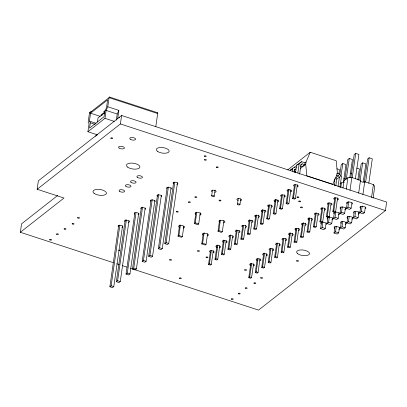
<?xml version="1.0" encoding="UTF-8"?>
<svg xmlns="http://www.w3.org/2000/svg" width="407" height="407" viewBox="0 0 407 407"><rect width="100%" height="100%" fill="white"/><g stroke="black" fill="none" stroke-linecap="round" stroke-linejoin="round"><path stroke-width="0.61" d="M113.217 262.627L20.35 232.285L21.571 223.819L57.774 195.411M20.35 232.285L63.991 198.041L37.154 189.27L38.37 180.805L121.612 115.486L386.65 202.076L385.429 210.541L258.547 310.109L130.703 268.34M91.305 111.554L90.059 112.123L89.474 113.039L88.161 122.141L89.057 123.789L87.912 131.726L97.253 134.778M89.433 121.144L90.578 113.207L107.636 99.822L106.492 107.763L104.838 111.406L104.075 116.697L89.565 128.083L90.329 122.792L89.433 121.144L96.016 123.296M97.436 122.044L98.026 117.928L104.843 112.576M103.464 113.904L103.617 112.846M87.912 131.726L104.965 118.345L106.11 110.409L107.763 106.761L109.107 97.477L109.447 96.917L109.951 97.1M116.326 120.136L117.206 114.031L118.859 110.389L107.763 106.761M117.638 118.854L118.859 110.389M37.154 189.27L120.391 123.952L121.612 115.486M122.543 225.88L113.782 286.65L112.51 287.647L109.87 286.782L118.737 225.254M109.87 286.782L111.142 285.785L119.897 225.015M129.024 220.67L120.248 281.573L118.976 282.575L116.336 281.71L125.275 219.688M116.336 281.71L117.608 280.713L126.384 219.811M138.706 213.197L129.945 273.967L128.673 274.964L126.033 274.099L134.9 212.571M126.033 274.099L127.305 273.102L135.974 212.963M145.187 207.987L136.411 268.89L135.139 269.892L132.499 269.027L141.346 207.631M132.499 269.027L133.771 268.03L142.547 207.127M155.779 126.719L157.682 113.543A1.653 0.565 -71.9 0 0 157.275 112.561M154.869 200.514L146.113 261.284L144.836 262.281L142.196 261.416L151.063 199.888M142.196 261.416L143.468 260.419L152.228 199.649M161.35 195.304L152.574 256.207L151.302 257.209L148.662 256.344L157.509 194.948M148.662 256.344L149.934 255.347L158.71 194.444M171.032 187.831L162.276 248.596L160.999 249.598L158.359 248.733L167.226 187.205M158.359 248.733L159.63 247.736L168.391 186.966M177.513 182.621L168.737 243.523L167.465 244.526L164.825 243.661L173.672 182.265M164.825 243.661L166.097 242.664L174.781 182.387M183.862 226.104L182.346 236.609L181.456 237.306L178.022 236.187L179.624 225.056M178.022 236.187L178.912 235.485L180.428 224.985M200.29 212.851L198.687 223.982L197.792 224.679L194.358 223.56L195.96 212.439M194.358 223.56L195.253 222.858L196.764 212.347M207.585 233.857L206.069 244.358L205.179 245.06L201.745 243.935L203.246 233.521M201.745 243.935L202.635 243.238L204.151 232.733M211.665 195.762L212.479 190.13M214.158 196.225L215.059 189.972M213.288 250.697L211.314 264.397L210.409 265.105L208.532 264.494L210.505 250.793M208.532 264.494L209.437 263.782L211.319 250.707M223.916 220.675L222.324 231.705L221.433 232.402L217.999 231.283L219.602 220.162M217.999 231.283L218.89 230.581L220.391 220.167M219.755 245.625L217.781 259.32L216.875 260.032L214.993 259.417L217.058 245.1M214.993 259.417L215.903 258.71L217.872 245.009M226.221 240.552L224.247 254.248L223.341 254.96L221.459 254.344L223.524 240.023M221.459 254.344L222.364 253.632L224.252 240.557M232.606 236.096L230.723 249.17L229.813 249.878L227.935 249.267L229.909 235.567M227.935 249.267L228.841 248.555L230.815 234.859M237.454 204.166L238.268 198.54M239.932 204.665A1.272 0.544 8.2 0 0 238.278 203.851A1.272 0.544 8.2 0 0 237.871 204.736A1.272 0.544 8.2 0 0 239.932 204.665L240.746 199.033M239.158 230.398L237.184 244.093L236.279 244.805L234.401 244.19L236.462 229.874M234.401 244.19L235.307 243.483L237.189 230.408M245.625 225.325L243.651 239.021L242.745 239.733L240.863 239.118L242.837 225.422M240.863 239.118L241.773 238.405L243.656 225.33M252.091 220.253L250.117 233.949L249.211 234.661L247.329 234.045L249.394 219.724M247.329 234.045L248.234 233.333L250.122 220.258M258.557 215.176L256.583 228.876L255.677 229.589L253.795 228.973L255.769 215.272M253.795 228.973L254.701 228.261L256.588 215.186M253.551 263.853L251.577 277.549L250.671 278.261L248.789 277.645L250.849 263.324M248.789 277.645L249.695 276.933L251.668 263.237M265.023 210.104L263.049 223.804L262.144 224.511L260.261 223.901L262.322 209.58M260.261 223.901L261.167 223.189L263.049 210.114M260.022 258.771L258.048 272.466L257.143 273.178L255.26 272.563L257.234 258.867M255.26 272.563L256.166 271.856L258.053 258.781M271.484 205.031L269.515 218.727L268.605 219.439L266.727 218.824L268.701 205.128M266.727 218.824L267.633 218.116L269.515 205.042M266.488 253.698L264.514 267.394L263.609 268.106L261.726 267.491L263.792 253.174M261.726 267.491L262.632 266.778L264.606 253.083M277.95 199.959L275.977 213.655L275.071 214.367L273.194 213.751L275.254 199.43M273.194 213.751L274.099 213.039L276.073 199.344M272.955 248.626L270.981 262.322L270.075 263.034L268.193 262.418L270.167 248.723M268.193 262.418L269.098 261.706L270.981 248.631M284.417 194.887L282.443 208.582L281.537 209.295L279.655 208.679L281.629 194.984M279.655 208.679L280.56 207.967L282.448 194.892M279.421 243.549L277.447 257.249L276.541 257.962L274.659 257.346L276.719 243.025M274.659 257.346L275.564 256.634L277.538 242.938M290.883 189.81L288.909 203.51L288.003 204.217L286.121 203.607L288.187 189.286M286.121 203.607L287.027 202.895L289.001 189.199M292.358 171.261L292.801 168.203L295.217 166.778L296.321 167.14M285.882 238.477L283.908 252.177L283.002 252.884L281.125 252.274L283.099 238.573M281.125 252.274L282.031 251.562L283.913 238.487M294.129 172.649L294.561 169.643L295.772 168.93L294.007 170.314M295.568 172.537L296.627 165.201L301.694 161.696L305.011 162.785L306.049 161.966L310.215 152.243L336.213 160.74L337.327 172.186L336.986 174.542L332.819 184.264L306.827 175.773L305.708 164.326L306.049 161.966M297.359 184.732L295.385 198.428L294.475 199.14L292.597 198.524L294.571 184.829M292.597 198.524L293.503 197.812L295.385 184.737M297.863 172.909L299.272 163.126M292.348 233.404L290.374 247.1L289.469 247.812L287.591 247.197L289.652 232.88M287.591 247.197L288.497 246.489L290.471 232.789M299.649 174.176L301.032 164.565L302.243 163.853L304.736 164.667L305.011 162.785M298.814 228.332L296.84 242.028L295.935 242.74L294.052 242.124L296.026 228.429M294.052 242.124L294.958 241.412L296.845 228.337M305.281 223.26L303.307 236.955L302.401 237.668L300.519 237.052L302.493 223.357M300.519 237.052L301.424 236.34L303.398 222.644M311.747 218.183L309.773 231.883L308.867 232.59L306.985 231.98L309.05 217.659M306.985 231.98L307.89 231.268L309.773 218.193M318.121 213.736L316.239 226.806L315.333 227.518L313.451 226.903L315.425 213.207M313.451 226.903L314.357 226.195L316.239 213.12M324.684 208.033L322.71 221.729L321.805 222.441L319.922 221.825L321.988 207.504M319.922 221.825L320.828 221.113L322.715 208.038M326.078 222.99L325.285 228.485L323.758 229.685L320.589 228.648L321.555 221.927M320.589 228.648L322.115 227.452L322.909 221.952M331.059 203.581L329.177 216.656L328.271 217.369L326.389 216.753L328.363 203.052M326.389 216.753L327.294 216.041L329.182 202.966M332.544 217.913L331.751 223.412L330.225 224.613L327.055 223.575L328.022 216.855M327.055 223.575L328.581 222.38L329.375 216.88M334.437 181.741L334.885 178.612M334.417 185.633L334.946 181.965L334.045 180.56M335.816 185.785L336.767 179.182L335.861 177.778L338.507 175.702L339.413 177.101L338.029 186.711M337.617 197.883L335.643 211.584L334.737 212.291L332.855 211.681L334.92 197.359M338.868 174.023L339.499 169.648L336.859 168.783M332.855 211.681L333.76 210.968L335.643 197.894M339.011 212.841L338.217 218.34L336.691 219.541L333.521 218.503L334.401 212.393M339.825 174.74L341.264 164.738L342.796 163.538L345.965 164.576L343.35 182.702M333.521 218.503L335.047 217.302L335.836 211.808M340.903 176.669L342.796 163.538M339.916 187.286L341.412 176.892L339.606 174.084L336.838 173.184M339.499 227.371L338.705 232.87L337.179 234.071L334.01 233.033L334.976 226.312M340.751 187.622L341.458 182.733L344.251 182.636M334.01 233.033L335.536 231.837L336.33 226.338M342.943 188.07L344.001 180.739L347.924 177.661L351.836 177.528L360.5 180.357L358.653 193.188M345.472 207.768L344.683 213.268L343.152 214.464L339.982 213.431L340.954 206.71M344.76 180.296L347.731 159.661L349.257 158.465L352.431 159.498L349.817 177.63M339.982 213.431L341.514 212.23L342.302 206.731M346.286 179.095L349.257 158.465M345.96 222.298L345.172 227.798L343.645 228.999L340.471 227.961L341.356 221.851M346.25 189.27L347.924 177.661M340.471 227.961L342.002 226.76L342.791 221.266M351.938 202.696L351.144 208.196L349.618 209.391L346.449 208.359L347.329 202.248M350.865 177.722L354.197 154.589L355.723 153.393L358.893 154.426L355.382 178.81M349.989 190.359L351.836 177.528M346.449 208.359L347.975 207.158L348.768 201.658M352.213 177.773L355.723 153.393M352.426 217.226L351.638 222.726L350.106 223.921L346.937 222.888L347.909 216.168M346.937 222.888L348.463 221.688L349.257 216.188M357.85 179.589L359.381 168.956L356.741 168.096M358.979 211.543L358.099 217.653L356.573 218.849L353.403 217.816L354.283 211.706M358.811 180.301L361.151 164.046L362.678 162.851L365.847 163.884L363.237 182.015M353.403 217.816L354.929 216.616L355.637 211.726M360.154 180.357L362.678 162.851M365.359 207.077L364.565 212.576L363.039 213.777L359.869 212.739L360.75 206.629M364.285 182.107L367.618 158.974L369.144 157.774L372.313 158.811L368.803 183.196M362.881 194.566L364.728 181.736L373.392 184.569L374.761 186.431L373.087 198.041M359.869 212.739L361.396 211.543L362.189 206.044M365.628 182.158L369.144 157.774M371.545 197.4L373.392 184.569M89.474 113.039L109.076 97.66L157.682 113.543M104.996 110.704L103.724 111.701L104.925 112.062M95.492 136.233L97.192 134.9M118.91 117.857L119.76 117.191M287.739 169.887L310.215 152.243M292.801 168.203L290.15 170.284L292.572 168.854M294.337 167.47L295.217 166.778M299.486 163.431L301.694 161.696M300.478 165.237L302.243 163.853M304.736 164.667L302.091 166.743L300.595 166.254M300.213 168.635L305.708 164.326M336.767 179.182L339.413 177.101M339.987 183.888L341.458 182.733M296.627 165.201L298.56 164.062M350.274 173.168L351.862 173.687M110.053 97.222L157.183 112.617M336.513 175.046L338.507 175.702M343.813 178.241L345.395 178.759M294.119 171.337L295.614 171.825M106.11 110.409L117.206 114.031M104.665 113.421L103.505 113.044L100.961 115.044L102.116 115.42M90.578 113.207L100.147 116.331M104.965 118.345L114.306 121.398M120.391 123.952L385.429 210.541M90.329 122.792L95.111 124.354M347.975 207.158L351.144 208.196M361.396 211.543L364.565 212.576M341.514 212.23L344.683 213.268M354.929 216.616L358.099 217.653M293.503 197.812L295.385 198.428M333.76 210.968L335.643 211.584M335.047 217.302L338.217 218.34M348.463 221.688L351.638 222.726M287.027 202.895L288.909 203.51M327.294 216.041L329.177 216.656M328.581 222.38L331.751 223.412M342.002 226.76L345.172 227.798M280.56 207.967L282.443 208.582M320.828 221.113L322.71 221.729M322.115 227.452L325.285 228.485M335.536 231.837L338.705 232.87M274.099 213.039L275.977 213.655M314.357 226.195L316.239 226.806M267.633 218.116L269.515 218.727M307.89 231.268L309.773 231.883M261.167 223.189L263.049 223.804M301.424 236.34L303.307 236.955M254.701 228.261L256.583 228.876M294.958 241.412L296.84 242.028M248.234 233.333L250.117 233.949M288.497 246.489L290.374 247.1M195.253 222.858L198.687 223.982M218.89 230.581L222.324 231.705M241.773 238.405L243.651 239.021M282.031 251.562L283.908 252.177M235.307 243.483L237.184 244.093M275.564 256.634L277.447 257.249M228.841 248.555L230.723 249.17M269.098 261.706L270.981 262.322M178.912 235.485L182.346 236.609M202.635 243.238L206.069 244.358M222.364 253.632L224.247 254.248M262.632 266.778L264.514 267.394M215.903 258.71L217.781 259.32M256.166 271.856L258.048 272.466M166.097 242.664L168.737 243.523M209.437 263.782L211.314 264.397M249.695 276.933L251.577 277.549M159.63 247.736L162.276 248.596M149.934 255.347L152.574 256.207M143.468 260.419L146.113 261.284M133.771 268.03L136.411 268.89M116.834 263.807L119.246 264.596M122.263 265.583L127.086 267.155M127.305 273.102L129.945 273.967M117.608 280.713L120.248 281.573M111.142 285.785L113.782 286.65M150.88 201.373A2.401 1.028 8.2 0 1 152.671 199.969A2.401 1.028 8.2 0 1 154.991 201.719M195.609 214.224A3.007 1.282 8.2 0 1 196.393 212.515A3.007 1.282 8.2 0 1 200.529 213.344A3.007 1.282 8.2 0 1 199.745 215.049M179.782 227.62A3.007 1.282 8.2 0 1 179.314 225.641A3.007 1.282 8.2 0 1 183.766 226.19A3.007 1.282 8.2 0 1 183.196 228.042M219.5 222.029A3.007 1.282 8.2 0 1 220.284 220.324A3.007 1.282 8.2 0 1 224.425 221.149A3.007 1.282 8.2 0 1 223.636 222.858M202.945 235.017A3.007 1.282 8.2 0 1 203.729 233.313A3.007 1.282 8.2 0 1 207.87 234.137A3.007 1.282 8.2 0 1 207.087 235.846M238.202 200.417A2.401 1.028 8.2 0 1 237.306 198.774A2.401 1.028 8.2 0 1 240.944 199.084A2.401 1.028 8.2 0 1 240.578 200.62M211.767 191.626A2.401 1.028 8.2 0 1 212.393 190.262A2.401 1.028 8.2 0 1 215.705 190.924A2.401 1.028 8.2 0 1 215.074 192.287M125.02 221.667A2.401 1.028 8.2 0 1 125.646 220.304A2.401 1.028 8.2 0 1 128.953 220.96A2.401 1.028 8.2 0 1 128.327 222.324M118.554 226.74A2.401 1.028 8.2 0 1 119.18 225.376A2.401 1.028 8.2 0 1 122.487 226.038A2.401 1.028 8.2 0 1 121.861 227.401M173.509 183.618A2.401 1.028 8.2 0 1 174.135 182.25A2.401 1.028 8.2 0 1 177.442 182.911A2.401 1.028 8.2 0 1 176.816 184.274M347.054 203.739A3.007 1.282 8.2 0 1 349.292 201.984A3.007 1.282 8.2 0 1 352.197 204.177M360.475 208.125A3.007 1.282 8.2 0 1 362.713 206.369A3.007 1.282 8.2 0 1 365.618 208.562M251.017 265.679A2.401 1.028 8.2 0 1 250.117 264.041A2.401 1.028 8.2 0 1 253.754 264.347A2.401 1.028 8.2 0 1 253.393 265.883M257.483 260.607A2.401 1.028 8.2 0 1 256.583 258.964A2.401 1.028 8.2 0 1 260.221 259.274A2.401 1.028 8.2 0 1 259.859 260.811M263.014 255.077A2.401 1.028 8.2 0 1 263.639 253.714A2.401 1.028 8.2 0 1 266.951 254.37A2.401 1.028 8.2 0 1 266.32 255.738M269.48 250.005A2.401 1.028 8.2 0 1 270.106 248.636A2.401 1.028 8.2 0 1 273.412 249.298A2.401 1.028 8.2 0 1 272.787 250.661M275.946 244.928A2.401 1.028 8.2 0 1 276.572 243.564A2.401 1.028 8.2 0 1 279.879 244.225A2.401 1.028 8.2 0 1 279.253 245.589M282.412 239.855A2.401 1.028 8.2 0 1 283.038 238.492A2.401 1.028 8.2 0 1 286.345 239.153A2.401 1.028 8.2 0 1 285.719 240.517M289.809 235.241A2.401 1.028 8.2 0 1 288.909 233.598A2.401 1.028 8.2 0 1 292.547 233.908A2.401 1.028 8.2 0 1 292.185 235.444M296.276 230.169A2.401 1.028 8.2 0 1 295.375 228.525A2.401 1.028 8.2 0 1 299.013 228.836A2.401 1.028 8.2 0 1 298.652 230.372M302.742 225.096A2.401 1.028 8.2 0 1 301.841 223.453A2.401 1.028 8.2 0 1 305.479 223.764A2.401 1.028 8.2 0 1 305.113 225.295M309.208 220.024A2.401 1.028 8.2 0 1 308.308 218.381A2.401 1.028 8.2 0 1 311.945 218.686A2.401 1.028 8.2 0 1 311.579 220.223M167.043 188.69A2.401 1.028 8.2 0 1 168.834 187.286A2.401 1.028 8.2 0 1 171.154 189.036M321.194 224.033A3.007 1.282 8.2 0 1 323.433 222.278A3.007 1.282 8.2 0 1 326.338 224.471M334.61 228.419A3.007 1.282 8.2 0 1 335.393 226.709A3.007 1.282 8.2 0 1 339.535 227.538A3.007 1.282 8.2 0 1 338.751 229.243M327.655 218.961A3.007 1.282 8.2 0 1 328.439 217.252A3.007 1.282 8.2 0 1 332.58 218.081A3.007 1.282 8.2 0 1 331.797 219.785M341.076 223.346A3.007 1.282 8.2 0 1 341.86 221.637A3.007 1.282 8.2 0 1 346.001 222.466A3.007 1.282 8.2 0 1 345.217 224.171M334.122 213.889A3.007 1.282 8.2 0 1 334.905 212.179A3.007 1.282 8.2 0 1 339.046 213.009A3.007 1.282 8.2 0 1 338.263 214.713M347.542 218.274A3.007 1.282 8.2 0 1 348.326 216.565A3.007 1.282 8.2 0 1 352.467 217.389A3.007 1.282 8.2 0 1 351.684 219.098M340.588 208.816A3.007 1.282 8.2 0 1 341.371 207.107A3.007 1.282 8.2 0 1 345.512 207.931A3.007 1.282 8.2 0 1 344.729 209.641M354.009 213.197A3.007 1.282 8.2 0 1 354.792 211.492A3.007 1.282 8.2 0 1 358.933 212.317A3.007 1.282 8.2 0 1 358.145 214.026M157.346 196.301A2.401 1.028 8.2 0 1 159.137 194.897A2.401 1.028 8.2 0 1 161.457 196.647M280.942 196.266A2.401 1.028 8.2 0 1 281.568 194.897A2.401 1.028 8.2 0 1 284.88 195.558A2.401 1.028 8.2 0 1 284.254 196.922M275.412 201.796A2.401 1.028 8.2 0 1 274.511 200.152A2.401 1.028 8.2 0 1 278.149 200.463A2.401 1.028 8.2 0 1 277.788 201.999M268.946 206.868A2.401 1.028 8.2 0 1 268.045 205.225A2.401 1.028 8.2 0 1 271.688 205.535A2.401 1.028 8.2 0 1 271.321 207.071M262.479 211.94A2.401 1.028 8.2 0 1 261.584 210.302A2.401 1.028 8.2 0 1 265.222 210.607A2.401 1.028 8.2 0 1 264.855 212.144M327.666 204.345A2.401 1.028 8.2 0 1 328.296 202.981A2.401 1.028 8.2 0 1 331.603 203.637A2.401 1.028 8.2 0 1 330.977 205.006M314.738 214.489A2.401 1.028 8.2 0 1 315.364 213.126A2.401 1.028 8.2 0 1 318.671 213.787A2.401 1.028 8.2 0 1 318.045 215.15M321.204 209.417A2.401 1.028 8.2 0 1 321.83 208.053A2.401 1.028 8.2 0 1 325.137 208.715A2.401 1.028 8.2 0 1 324.511 210.078M334.132 199.267A2.401 1.028 8.2 0 1 334.758 197.904A2.401 1.028 8.2 0 1 338.069 198.565A2.401 1.028 8.2 0 1 337.444 199.929M293.874 186.116A2.401 1.028 8.2 0 1 294.5 184.753A2.401 1.028 8.2 0 1 297.807 185.414A2.401 1.028 8.2 0 1 297.181 186.777M287.408 191.188A2.401 1.028 8.2 0 1 288.034 189.825A2.401 1.028 8.2 0 1 291.346 190.486A2.401 1.028 8.2 0 1 290.715 191.85M118.986 249.959A0.977 0.417 8.2 0 1 119.521 250.483A0.977 0.417 8.2 0 1 118.641 250.717M134.717 214.057A2.401 1.028 8.2 0 1 135.343 212.693A2.401 1.028 8.2 0 1 138.65 213.354A2.401 1.028 8.2 0 1 138.024 214.718M141.178 208.984A2.401 1.028 8.2 0 1 142.969 207.58A2.401 1.028 8.2 0 1 145.294 209.335M210.76 252.528A2.401 1.028 8.2 0 1 209.859 250.885A2.401 1.028 8.2 0 1 213.497 251.195A2.401 1.028 8.2 0 1 213.136 252.732M217.226 247.456A2.401 1.028 8.2 0 1 216.326 245.813A2.401 1.028 8.2 0 1 219.963 246.123A2.401 1.028 8.2 0 1 219.597 247.654M223.687 242.384A2.401 1.028 8.2 0 1 222.792 240.74A2.401 1.028 8.2 0 1 226.429 241.051A2.401 1.028 8.2 0 1 226.063 242.582M229.222 236.849A2.401 1.028 8.2 0 1 229.848 235.485A2.401 1.028 8.2 0 1 233.155 236.146A2.401 1.028 8.2 0 1 232.529 237.51M235.689 231.776A2.401 1.028 8.2 0 1 236.314 230.413A2.401 1.028 8.2 0 1 239.621 231.074A2.401 1.028 8.2 0 1 238.995 232.438M242.15 226.704A2.401 1.028 8.2 0 1 242.781 225.341A2.401 1.028 8.2 0 1 246.087 225.997A2.401 1.028 8.2 0 1 245.462 227.365M248.616 221.632A2.401 1.028 8.2 0 1 249.242 220.263A2.401 1.028 8.2 0 1 252.554 220.925A2.401 1.028 8.2 0 1 251.928 222.288M256.018 217.017A2.401 1.028 8.2 0 1 255.118 215.374A2.401 1.028 8.2 0 1 258.755 215.685A2.401 1.028 8.2 0 1 258.389 217.216M364.728 181.736A2.366 1.012 8.2 0 1 362.179 181.995A2.366 1.012 8.2 0 1 360.276 180.85M360.312 180.586A2.366 1.012 8.2 0 1 360.5 180.357M214.062 196.352L213.889 196.454A1.272 0.544 8.2 0 1 211.777 196.098A1.272 0.544 8.2 0 1 212.892 195.441A1.272 0.544 8.2 0 1 214.062 196.352M49.796 239.865A0.977 0.417 8.2 0 0 51.47 240.008A0.977 0.417 8.2 0 0 50.524 239.296A0.977 0.417 8.2 0 0 49.796 239.865M216.443 167.414A0.977 0.417 8.2 0 0 218.116 167.557A0.977 0.417 8.2 0 0 217.17 166.845A0.977 0.417 8.2 0 0 216.443 167.414M204.462 156.313A0.977 0.417 8.2 0 0 206.13 156.456A0.977 0.417 8.2 0 0 205.189 155.744A0.977 0.417 8.2 0 0 204.462 156.313M204.579 159.946A0.977 0.417 8.2 0 0 206.247 160.088A0.977 0.417 8.2 0 0 205.306 159.371A0.977 0.417 8.2 0 0 204.579 159.946M157.428 151.323A6.507 2.778 8.2 0 0 168.569 152.264A6.507 2.778 8.2 0 0 162.276 147.517A6.507 2.778 8.2 0 0 157.428 151.323M231.435 299.206A0.977 0.417 8.2 0 0 233.104 299.349A0.977 0.417 8.2 0 0 232.163 298.636A0.977 0.417 8.2 0 0 231.435 299.206M197.69 251.109A0.977 0.417 8.2 0 0 199.364 251.251A0.977 0.417 8.2 0 0 198.418 250.534A0.977 0.417 8.2 0 0 197.69 251.109M296.739 261.009A0.977 0.417 8.2 0 0 298.407 261.152A0.977 0.417 8.2 0 0 297.466 260.439A0.977 0.417 8.2 0 0 296.739 261.009M110.948 138.334A0.977 0.417 8.2 0 0 112.617 138.477A0.977 0.417 8.2 0 0 111.676 137.764A0.977 0.417 8.2 0 0 110.948 138.334M219.225 200.656A0.977 0.417 8.2 0 0 220.894 200.799A0.977 0.417 8.2 0 0 219.953 200.086A0.977 0.417 8.2 0 0 219.225 200.656M169.785 259.956A0.977 0.417 8.2 0 0 171.459 260.098A0.977 0.417 8.2 0 0 170.513 259.386A0.977 0.417 8.2 0 0 169.785 259.956M254.054 283.318A0.977 0.417 8.2 0 0 255.723 283.46A0.977 0.417 8.2 0 0 254.782 282.748A0.977 0.417 8.2 0 0 254.054 283.318M72.288 223.931A0.977 0.417 8.2 0 0 73.957 224.074A0.977 0.417 8.2 0 0 73.016 223.362A0.977 0.417 8.2 0 0 72.288 223.931M77.727 217.948A0.977 0.417 8.2 0 0 79.401 218.091A0.977 0.417 8.2 0 0 78.454 217.379A0.977 0.417 8.2 0 0 77.727 217.948M260.811 278.017A0.977 0.417 8.2 0 0 262.484 278.159A0.977 0.417 8.2 0 0 261.538 277.447A0.977 0.417 8.2 0 0 260.811 278.017M188.583 202.325A0.977 0.417 8.2 0 0 190.257 202.462A0.977 0.417 8.2 0 0 189.311 201.75A0.977 0.417 8.2 0 0 188.583 202.325M176.46 211.838A0.977 0.417 8.2 0 0 178.134 211.976A0.977 0.417 8.2 0 0 177.187 211.264A0.977 0.417 8.2 0 0 176.46 211.838M298.88 201.531A0.977 0.417 8.2 0 0 300.554 201.674A0.977 0.417 8.2 0 0 299.608 200.961A0.977 0.417 8.2 0 0 298.88 201.531M244.785 270.085A0.977 0.417 8.2 0 0 246.459 270.228A0.977 0.417 8.2 0 0 245.513 269.515A0.977 0.417 8.2 0 0 244.785 270.085M206.201 257.483A0.977 0.417 8.2 0 0 207.875 257.621A0.977 0.417 8.2 0 0 206.929 256.909A0.977 0.417 8.2 0 0 206.201 257.483M245.396 288.253A0.977 0.417 8.2 0 0 247.069 288.39A0.977 0.417 8.2 0 0 246.123 287.678A0.977 0.417 8.2 0 0 245.396 288.253M64.23 229.06A0.977 0.417 8.2 0 0 65.898 229.202A0.977 0.417 8.2 0 0 64.957 228.49A0.977 0.417 8.2 0 0 64.23 229.06M300.742 207.529A0.977 0.417 8.2 0 0 302.411 207.672A0.977 0.417 8.2 0 0 301.47 206.96A0.977 0.417 8.2 0 0 300.742 207.529M179.533 278.408A0.977 0.417 8.2 0 0 181.207 278.551A0.977 0.417 8.2 0 0 180.26 277.839A0.977 0.417 8.2 0 0 179.533 278.408M238.416 293.732A0.977 0.417 8.2 0 0 240.084 293.869A0.977 0.417 8.2 0 0 239.143 293.157A0.977 0.417 8.2 0 0 238.416 293.732M56.644 234.34A0.977 0.417 8.2 0 0 58.313 234.483A0.977 0.417 8.2 0 0 57.372 233.771A0.977 0.417 8.2 0 0 56.644 234.34M195.05 197.247A0.977 0.417 8.2 0 0 196.723 197.39A0.977 0.417 8.2 0 0 195.777 196.678A0.977 0.417 8.2 0 0 195.05 197.247M297.741 253.749A6.507 2.778 8.2 0 0 308.882 254.696A6.507 2.778 8.2 0 0 302.589 249.944A6.507 2.778 8.2 0 0 297.741 253.749M119.073 148.036A2.956 1.262 8.2 0 0 124.135 148.463A2.956 1.262 8.2 0 0 121.276 146.306A2.956 1.262 8.2 0 0 119.073 148.036M130.271 139.245A2.956 1.262 8.2 0 0 135.338 139.677A2.956 1.262 8.2 0 0 132.478 137.515A2.956 1.262 8.2 0 0 130.271 139.245M297.085 197.354A0.977 0.417 8.2 0 0 298.753 197.497A0.977 0.417 8.2 0 0 297.812 196.785A0.977 0.417 8.2 0 0 297.085 197.354M119.556 191.331A2.808 1.201 8.2 0 0 124.364 191.738A2.808 1.201 8.2 0 0 121.647 189.687A2.808 1.201 8.2 0 0 119.556 191.331M125.916 186.335A2.808 1.201 8.2 0 0 130.728 186.747A2.808 1.201 8.2 0 0 128.012 184.692A2.808 1.201 8.2 0 0 125.916 186.335M131.008 182.341A2.808 1.201 8.2 0 0 135.821 182.748A2.808 1.201 8.2 0 0 133.104 180.698A2.808 1.201 8.2 0 0 131.008 182.341M137.373 177.35A2.808 1.201 8.2 0 0 142.185 177.757A2.808 1.201 8.2 0 0 139.464 175.707A2.808 1.201 8.2 0 0 137.373 177.35M94.149 193.371A6.802 2.905 8.2 0 0 105.8 194.358A6.802 2.905 8.2 0 0 99.222 189.392A6.802 2.905 8.2 0 0 94.149 193.371M127.6 167.124A6.802 2.905 8.2 0 0 139.245 168.111A6.802 2.905 8.2 0 0 132.667 163.146A6.802 2.905 8.2 0 0 127.6 167.124"/></g></svg>
